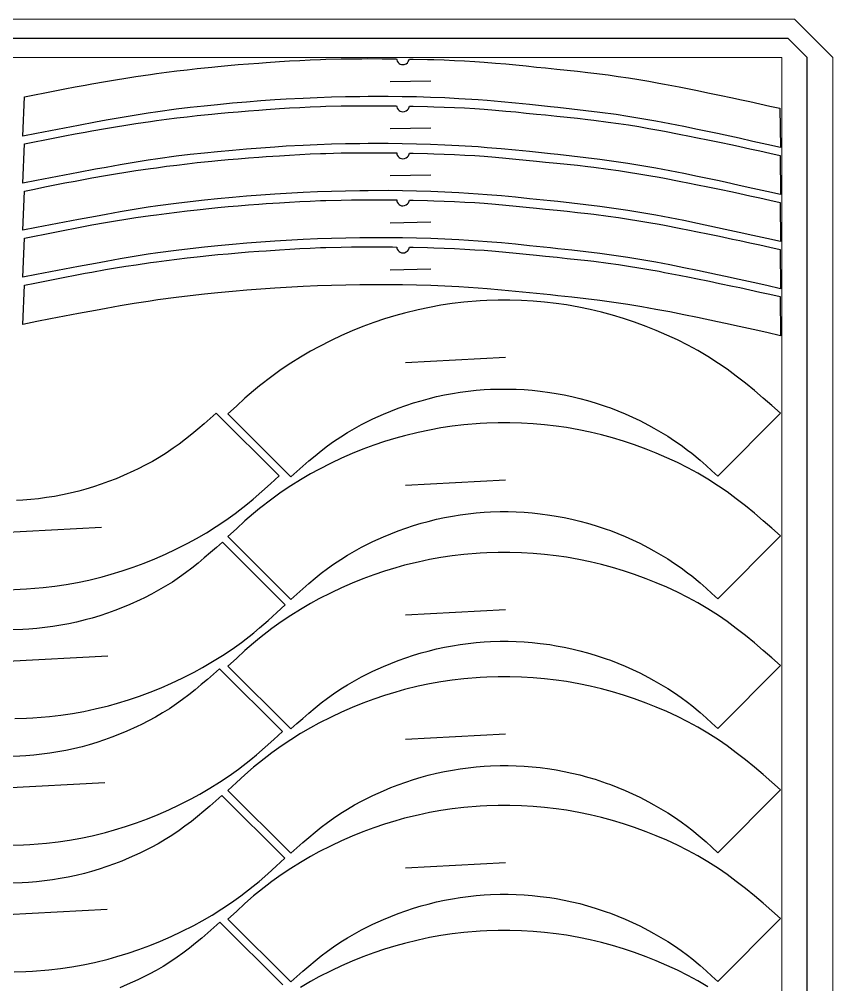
# Model space of a CAD drawing. Header units: millimetres. Extents: x -10628 to 24720, y -21829 to 4032.
# Drawn here: x 5908 to 6549, y 194 to 955 of the extents above; entities that cross this region are included whole.
import ezdxf
from ezdxf.enums import TextEntityAlignment as Align
from ezdxf.lldxf.tags import DXFTag

# ---------------------------------------------------------------- set-up
doc = ezdxf.new("R2010")
doc.units = ezdxf.units.MM
doc.layers.add('layer khung van cnc', color=7, linetype='Continuous', lineweight=25, true_color=0xfbf59b)
doc.layers.add('layer mau', color=7, linetype='Continuous')
doc.styles.add('Text Dim', font='arial.ttf')
tags = doc.linetypes.add('KVVIENMAY', pattern='A,46.311228,-10.280676,["KV VIỀN MÁY",Text Dim,S=10.028098,R=0,X=0,Y=-4.346144],-100.988212', length=157.580116).pattern_tags.tags
tags[6] = DXFTag(74, 10)

# ---------------------------------------------------------------- blocks, each defined once
blk = doc.blocks.new('khung van cnc')
at = {"lineweight": 5}
blk.add_lwpolyline([(-193, -99.44), (-193, 2370.56), (-223, 2400.56), (-1463, 2400.56), (-1493, 2370.56), (-1493, -99.44)], close=True, dxfattribs=at)
at = {"color": 1, "linetype": 'KVVIENMAY'}
blk.add_lwpolyline([(-511.88, -84.44), (-213, -84.44), (-213, 2370.56), (-228, 2385.56), (-1458.01, 2385.56), (-1473, 2370.56), (-1473, -84.44), (-1172.83, -84.44)], dxfattribs=at)
at = {"lineweight": 5}
blk.add_lwpolyline([(-513.55, -69.44), (-233, -69.44), (-233, 2370.56), (-1453, 2370.56), (-1453, -69.44), (-1173, -69.44)], dxfattribs=at)
at = {"layer": 'layer mau'}
for tag, p in [('ÁGF', (-518, -155.91)), ('TENFILE', (-518, -268.86)), ('TENFILE', (-518, -381.81)), ('TENFILE', (-518, -494.76))]:
    blk.add_attdef(tag, text='', height=30, dxfattribs=at).set_placement(p, align=Align.MIDDLE_CENTER)

msp = doc.modelspace()

# ---------------------------------------------------------------- linework, layer by layer
for p, q in [((6232.407, 906.216), (6200.384, 905.533)), ((6232.416, 869.158), (6200.392, 868.475)), ((6232.424, 832.099), (6200.401, 831.416)), ((6232.432, 795.041), (6200.409, 794.358)), ((6232.44, 757.982), (6200.417, 757.3)), ((6212.27, 684.516), (6291.227, 688.738)), ((6212.27, 587.918), (6291.227, 592.14)), ((5972.879, 554.667), (5893.921, 550.445)), ((6212.27, 485.802), (6291.227, 490.024)), ((5977.814, 453.145), (5898.857, 448.923)), ((6212.27, 387.926), (6291.227, 392.149)), ((5975.498, 353.34), (5896.54, 349.118)), ((6212.27, 286.55), (6291.227, 290.773)), ((5977.41, 253.557), (5898.453, 249.334))]:
    msp.add_line(p, q)
for points in [[(5920.157, 895.273), (5928.113, 896.876), (5936.073, 898.463), (5944.036, 900.027), (5952.006, 901.56), (5959.983, 903.054), (5965.275, 904.019), (5975.963, 905.897), (5983.967, 907.241), (5991.98, 908.531), (6000.002, 909.767), (6011.556, 911.451), (6016.069, 912.077), (6024.115, 913.149), (6032.167, 914.166), (6040.226, 915.127), (6048.292, 916.034), (6059.876, 917.239), (6064.439, 917.682), (6072.521, 918.426), (6080.606, 919.123), (6088.696, 919.776), (6096.789, 920.391), (6102.65, 920.815), (6112.983, 921.52), (6121.084, 922.026), (6129.188, 922.482), (6137.294, 922.879), (6145.403, 923.208), (6149.529, 923.347), (6161.628, 923.639), (6169.743, 923.75), (6177.859, 923.807), (6182.186, 923.817), (6194.091, 923.787), (6202.206, 923.717), (6205.417, 923.674), (6205.52, 922.841), (6205.865, 921.906), (6206.555, 920.851), (6207.39, 920.072), (6208.173, 919.599), (6209.307, 919.207), (6210.273, 919.095), (6211.468, 919.219), (6212.923, 919.801), (6213.889, 920.552), (6214.615, 921.467), (6215.182, 922.771), (6215.463, 923.514), (6218.436, 923.459), (6229.779, 923.186), (6234.664, 923.044), (6242.777, 922.772), (6250.887, 922.444), (6258.994, 922.05), (6267.096, 921.58), (6274.297, 921.089), (6283.28, 920.374), (6291.363, 919.651), (6299.441, 918.872), (6307.517, 918.058), (6315.591, 917.228), (6322.636, 916.506), (6331.742, 915.588), (6339.817, 914.769), (6347.888, 913.921), (6355.953, 913.022), (6360.763, 912.452), (6372.056, 910.99), (6380.092, 909.849), (6388.118, 908.631), (6396.132, 907.338), (6404.135, 905.976), (6412.126, 904.549), (6416.469, 903.747), (6428.073, 901.522), (6436.034, 899.943), (6441.252, 898.892), (6451.941, 896.714), (6459.888, 895.068), (6470.015, 892.934), (6475.766, 891.701), (6483.697, 889.98), (6491.625, 888.242), (6499.549, 886.491), (6507.473, 884.734), (6507.968, 853.816), (6497.078, 856.251), (6486.185, 858.677), (6475.287, 861.086), (6464.382, 863.471), (6458.177, 864.812), (6442.542, 868.126), (6431.603, 870.366), (6420.648, 872.525), (6409.676, 874.583), (6398.685, 876.524), (6387.672, 878.329), (6378.485, 879.715), (6365.579, 881.472), (6354.502, 882.836), (6343.412, 884.106), (6332.313, 885.315), (6326.605, 885.924), (6310.109, 887.658), (6299.003, 888.773), (6287.891, 889.818), (6276.772, 890.768), (6269.695, 891.312), (6254.504, 892.297), (6243.357, 892.866), (6232.202, 893.312), (6221.043, 893.641), (6209.879, 893.856), (6198.714, 893.964), (6183.077, 893.946), (6176.383, 893.88), (6165.221, 893.693), (6154.062, 893.409), (6142.907, 893.026), (6131.756, 892.543), (6118.358, 891.826), (6109.472, 891.269), (6098.339, 890.482), (6087.212, 889.603), (6076.092, 888.64), (6064.362, 887.539), (6053.87, 886.484), (6042.772, 885.277), (6031.689, 883.956), (6017.162, 882.009), (6009.582, 880.883), (5998.561, 879.123), (5987.558, 877.247), (5976.569, 875.283), (5968.149, 873.736), (5954.62, 871.205), (5943.655, 869.122), (5932.694, 867.019), (5921.736, 864.903), (5910.78, 862.78), (5912.202, 893.663)], [(5920.165, 858.215), (5928.122, 859.818), (5936.081, 861.405), (5944.045, 862.968), (5952.014, 864.501), (5959.991, 865.995), (5965.283, 866.96), (5975.971, 868.839), (5983.975, 870.182), (5991.988, 871.472), (6000.01, 872.709), (6011.565, 874.392), (6016.077, 875.018), (6024.123, 876.09), (6032.175, 877.107), (6040.234, 878.069), (6048.3, 878.975), (6059.884, 880.18), (6064.447, 880.623), (6072.529, 881.368), (6080.615, 882.064), (6088.704, 882.718), (6096.797, 883.333), (6102.658, 883.757), (6112.991, 884.461), (6121.092, 884.968), (6129.196, 885.423), (6137.302, 885.82), (6145.411, 886.149), (6149.537, 886.288), (6161.636, 886.58), (6169.751, 886.692), (6177.867, 886.748), (6182.194, 886.759), (6194.099, 886.729), (6202.214, 886.659), (6205.425, 886.615), (6205.529, 885.783), (6205.873, 884.848), (6206.564, 883.793), (6207.399, 883.014), (6208.181, 882.54), (6209.315, 882.148), (6210.281, 882.037), (6211.477, 882.16), (6212.931, 882.742), (6213.897, 883.493), (6214.623, 884.409), (6215.19, 885.712), (6215.471, 886.455), (6218.444, 886.401), (6229.787, 886.127), (6234.672, 885.986), (6242.785, 885.714), (6250.896, 885.386), (6259.002, 884.992), (6267.104, 884.521), (6274.305, 884.03), (6283.288, 883.315), (6291.371, 882.592), (6299.449, 881.814), (6307.525, 881), (6315.6, 880.17), (6322.644, 879.448), (6331.75, 878.529), (6339.825, 877.71), (6347.896, 876.863), (6355.961, 875.964), (6360.771, 875.393), (6372.065, 873.932), (6380.101, 872.791), (6388.126, 871.572), (6396.14, 870.28), (6404.143, 868.918), (6412.134, 867.491), (6416.477, 866.689), (6428.082, 864.464), (6436.042, 862.885), (6441.261, 861.834), (6451.949, 859.655), (6459.896, 858.01), (6470.023, 855.875), (6475.774, 854.643), (6483.705, 852.922), (6491.633, 851.183), (6499.557, 849.432), (6507.481, 847.676), (6507.976, 816.758), (6497.086, 819.192), (6486.193, 821.618), (6475.295, 824.028), (6464.391, 826.412), (6458.185, 827.754), (6442.551, 831.067), (6431.611, 833.308), (6420.656, 835.466), (6409.684, 837.525), (6398.693, 839.465), (6387.681, 841.27), (6378.493, 842.656), (6365.587, 844.414), (6354.51, 845.778), (6343.42, 847.047), (6332.322, 848.256), (6326.613, 848.866), (6310.117, 850.599), (6299.011, 851.714), (6287.899, 852.76), (6276.78, 853.71), (6269.703, 854.253), (6254.513, 855.238), (6243.365, 855.808), (6232.211, 856.254), (6221.051, 856.582), (6209.887, 856.798), (6198.722, 856.906), (6183.085, 856.887), (6176.391, 856.821), (6165.229, 856.635), (6154.07, 856.351), (6142.915, 855.968), (6131.764, 855.484), (6118.366, 854.768), (6109.48, 854.21), (6098.347, 853.423), (6087.22, 852.545), (6076.1, 851.581), (6064.37, 850.481), (6053.878, 849.425), (6042.78, 848.218), (6031.697, 846.897), (6017.171, 844.951), (6009.59, 843.825), (5998.569, 842.065), (5987.566, 840.188), (5976.577, 838.224), (5968.157, 836.678), (5954.628, 834.147), (5943.663, 832.064), (5932.702, 829.961), (5921.744, 827.845), (5910.788, 825.722), (5912.21, 856.605)], [(5920.173, 821.156), (5928.13, 822.759), (5936.089, 824.346), (5944.053, 825.91), (5952.022, 827.443), (5959.999, 828.937), (5965.292, 829.902), (5975.979, 831.78), (5983.983, 833.124), (5991.996, 834.414), (6000.018, 835.651), (6011.573, 837.334), (6016.086, 837.96), (6024.131, 839.032), (6032.183, 840.049), (6040.243, 841.01), (6048.308, 841.917), (6059.892, 843.122), (6064.456, 843.565), (6072.537, 844.309), (6080.623, 845.006), (6088.712, 845.659), (6096.805, 846.274), (6102.666, 846.698), (6112.999, 847.403), (6121.1, 847.909), (6129.204, 848.365), (6137.31, 848.762), (6145.419, 849.091), (6149.545, 849.23), (6161.644, 849.522), (6169.759, 849.634), (6177.875, 849.69), (6182.202, 849.7), (6194.107, 849.67), (6202.223, 849.6), (6205.433, 849.557), (6205.537, 848.724), (6205.881, 847.789), (6206.572, 846.734), (6207.407, 845.956), (6208.189, 845.482), (6209.323, 845.09), (6210.289, 844.978), (6211.485, 845.102), (6212.939, 845.684), (6213.905, 846.435), (6214.631, 847.35), (6215.199, 848.654), (6215.479, 849.397), (6218.452, 849.342), (6229.795, 849.069), (6234.68, 848.927), (6242.793, 848.655), (6250.904, 848.327), (6259.011, 847.934), (6267.112, 847.463), (6274.313, 846.972), (6283.296, 846.257), (6291.379, 845.534), (6299.457, 844.755), (6307.533, 843.941), (6315.608, 843.111), (6322.652, 842.389), (6331.759, 841.471), (6339.833, 840.652), (6347.905, 839.804), (6355.97, 838.905), (6360.779, 838.335), (6372.073, 836.873), (6380.109, 835.733), (6388.134, 834.514), (6396.148, 833.221), (6404.151, 831.859), (6412.142, 830.433), (6416.485, 829.63), (6428.09, 827.405), (6436.05, 825.826), (6441.269, 824.775), (6451.957, 822.597), (6459.904, 820.951), (6470.032, 818.817), (6475.782, 817.584), (6483.714, 815.863), (6491.641, 814.125), (6499.565, 812.374), (6507.489, 810.617), (6507.985, 779.699), (6497.094, 782.134), (6486.201, 784.56), (6475.304, 786.969), (6464.399, 789.354), (6458.194, 790.695), (6442.559, 794.009), (6431.619, 796.249), (6420.665, 798.408), (6409.692, 800.466), (6398.701, 802.407), (6387.689, 804.212), (6378.501, 805.598), (6365.595, 807.355), (6354.518, 808.719), (6343.428, 809.989), (6332.33, 811.198), (6326.621, 811.808), (6310.126, 813.541), (6299.019, 814.656), (6287.908, 815.701), (6276.788, 816.651), (6269.711, 817.195), (6254.521, 818.18), (6243.373, 818.749), (6232.219, 819.196), (6221.059, 819.524), (6209.895, 819.739), (6198.73, 819.848), (6183.094, 819.829), (6176.4, 819.763), (6165.237, 819.576), (6154.078, 819.292), (6142.923, 818.909), (6131.773, 818.426), (6118.374, 817.709), (6109.488, 817.152), (6098.355, 816.365), (6087.229, 815.486), (6076.108, 814.523), (6064.378, 813.422), (6053.886, 812.367), (6042.789, 811.16), (6031.705, 809.839), (6017.179, 807.892), (6009.598, 806.767), (5998.578, 805.006), (5987.574, 803.13), (5976.586, 801.166), (5968.165, 799.619), (5954.636, 797.088), (5943.671, 795.005), (5932.71, 792.902), (5921.752, 790.786), (5910.796, 788.663), (5912.218, 819.546)], [(5920.181, 784.098), (5928.138, 785.701), (5936.097, 787.288), (5944.061, 788.852), (5952.03, 790.384), (5960.007, 791.878), (5965.3, 792.844), (5975.987, 794.722), (5983.992, 796.065), (5992.005, 797.356), (6000.026, 798.592), (6011.581, 800.276), (6016.094, 800.902), (6024.139, 801.974), (6032.192, 802.99), (6040.251, 803.952), (6048.316, 804.859), (6059.9, 806.063), (6064.464, 806.507), (6072.545, 807.251), (6080.631, 807.947), (6088.72, 808.601), (6096.813, 809.216), (6102.674, 809.64), (6113.008, 810.345), (6121.109, 810.851), (6129.212, 811.306), (6137.318, 811.703), (6145.427, 812.033), (6149.553, 812.171), (6161.652, 812.463), (6169.768, 812.575), (6177.884, 812.631), (6182.21, 812.642), (6194.115, 812.612), (6202.231, 812.542), (6205.442, 812.499), (6205.545, 811.666), (6205.89, 810.731), (6206.58, 809.676), (6207.415, 808.897), (6208.198, 808.423), (6209.331, 808.032), (6210.297, 807.92), (6211.493, 808.043), (6212.947, 808.625), (6213.913, 809.376), (6214.639, 810.292), (6215.207, 811.595), (6215.487, 812.338), (6218.46, 812.284), (6229.803, 812.01), (6234.688, 811.869), (6242.801, 811.597), (6250.912, 811.269), (6259.019, 810.875), (6267.12, 810.405), (6274.321, 809.913), (6283.304, 809.198), (6291.387, 808.475), (6299.466, 807.697), (6307.541, 806.883), (6315.616, 806.053), (6322.661, 805.331), (6331.767, 804.412), (6339.841, 803.593), (6347.913, 802.746), (6355.978, 801.847), (6360.787, 801.276), (6372.081, 799.815), (6380.117, 798.674), (6388.142, 797.455), (6396.156, 796.163), (6404.159, 794.801), (6412.15, 793.374), (6416.493, 792.572), (6428.098, 790.347), (6436.058, 788.768), (6441.277, 787.717), (6451.965, 785.538), (6459.912, 783.893), (6470.04, 781.758), (6475.791, 780.526), (6483.722, 778.805), (6491.649, 777.066), (6499.574, 775.315), (6507.497, 773.559), (6507.993, 742.641), (6497.102, 745.075), (6486.209, 747.502), (6475.312, 749.911), (6464.407, 752.295), (6458.202, 753.637), (6442.567, 756.951), (6431.628, 759.191), (6420.673, 761.349), (6409.701, 763.408), (6398.709, 765.349), (6387.697, 767.153), (6378.509, 768.539), (6365.603, 770.297), (6354.526, 771.661), (6343.436, 772.93), (6332.338, 774.139), (6326.629, 774.749), (6310.134, 776.482), (6299.027, 777.598), (6287.916, 778.643), (6276.797, 779.593), (6269.719, 780.136), (6254.529, 781.121), (6243.381, 781.691), (6232.227, 782.137), (6221.067, 782.465), (6209.904, 782.681), (6198.738, 782.789), (6183.102, 782.77), (6176.408, 782.704), (6165.246, 782.518), (6154.086, 782.234), (6142.931, 781.851), (6131.781, 781.367), (6118.382, 780.651), (6109.496, 780.093), (6098.363, 779.306), (6087.237, 778.428), (6076.116, 777.464), (6064.386, 776.364), (6053.894, 775.308), (6042.797, 774.101), (6031.714, 772.78), (6017.187, 770.834), (6009.607, 769.708), (5998.586, 767.948), (5987.583, 766.071), (5976.594, 764.108), (5968.174, 762.561), (5954.644, 760.03), (5943.679, 757.947), (5932.718, 755.844), (5921.76, 753.728), (5910.804, 751.605), (5912.227, 782.488)], [(5920.19, 747.04), (5928.146, 748.642), (5936.105, 750.229), (5944.069, 751.793), (5952.039, 753.326), (5960.015, 754.82), (5965.308, 755.785), (5975.996, 757.663), (5984, 759.007), (5992.013, 760.297), (6000.034, 761.534), (6011.589, 763.217), (6016.102, 763.843), (6024.147, 764.915), (6032.2, 765.932), (6040.259, 766.894), (6048.324, 767.8), (6059.909, 769.005), (6064.472, 769.448), (6072.553, 770.192), (6080.639, 770.889), (6088.729, 771.542), (6096.822, 772.157), (6102.682, 772.581), (6113.016, 773.286), (6121.117, 773.792), (6129.22, 774.248), (6137.326, 774.645), (6145.435, 774.974), (6149.561, 775.113), (6161.66, 775.405), (6169.776, 775.517), (6177.892, 775.573), (6182.219, 775.583), (6194.124, 775.553), (6202.239, 775.483), (6205.45, 775.44), (6205.553, 774.607), (6205.898, 773.672), (6206.588, 772.617), (6207.423, 771.839), (6208.206, 771.365), (6209.339, 770.973), (6210.306, 770.862), (6211.501, 770.985), (6212.955, 771.567), (6213.922, 772.318), (6214.647, 773.233), (6215.215, 774.537), (6215.495, 775.28), (6218.468, 775.225), (6229.812, 774.952), (6234.697, 774.81), (6242.809, 774.538), (6250.92, 774.21), (6259.027, 773.817), (6267.129, 773.346), (6274.329, 772.855), (6283.313, 772.14), (6291.395, 771.417), (6299.474, 770.638), (6307.549, 769.824), (6315.624, 768.994), (6322.669, 768.272), (6331.775, 767.354), (6339.85, 766.535), (6347.921, 765.687), (6355.986, 764.788), (6360.795, 764.218), (6372.089, 762.757), (6380.125, 761.616), (6388.15, 760.397), (6396.165, 759.104), (6404.167, 757.743), (6412.158, 756.316), (6416.501, 755.513), (6428.106, 753.288), (6436.067, 751.709), (6441.285, 750.659), (6451.973, 748.48), (6459.92, 746.834), (6470.048, 744.7), (6475.799, 743.467), (6483.73, 741.747), (6491.657, 740.008), (6499.582, 738.257), (6507.505, 736.5), (6508.001, 705.582), (6497.11, 708.017), (6486.217, 710.443), (6475.32, 712.853), (6464.415, 715.237), (6458.21, 716.578), (6442.575, 719.892), (6431.636, 722.133), (6420.681, 724.291), (6409.709, 726.349), (6398.718, 728.29), (6387.705, 730.095), (6378.517, 731.481), (6365.611, 733.238), (6354.535, 734.602), (6343.444, 735.872), (6332.346, 737.081), (6326.638, 737.691), (6310.142, 739.424), (6299.036, 740.539), (6287.924, 741.584), (6276.805, 742.534), (6269.727, 743.078), (6254.537, 744.063), (6243.39, 744.632), (6232.235, 745.079), (6221.075, 745.407), (6209.912, 745.622), (6198.746, 745.731), (6183.11, 745.712), (6176.416, 745.646), (6165.254, 745.459), (6154.095, 745.175), (6142.939, 744.792), (6131.789, 744.309), (6118.39, 743.593), (6109.505, 743.035), (6098.372, 742.248), (6087.245, 741.369), (6076.124, 740.406), (6064.395, 739.305), (6053.902, 738.25), (6042.805, 737.043), (6031.722, 735.722), (6017.195, 733.775), (6009.615, 732.65), (5998.594, 730.889), (5987.591, 729.013), (5976.602, 727.049), (5968.182, 725.503), (5954.652, 722.971), (5943.687, 720.889), (5932.726, 718.786), (5921.769, 716.669), (5910.812, 714.546), (5912.235, 745.429)], [(6507.997, 644.517), (6501.124, 650.522), (6494.222, 656.487), (6487.264, 662.371), (6480.22, 668.136), (6473.062, 673.741), (6465.763, 679.145), (6459.015, 683.827), (6450.633, 689.203), (6442.794, 693.827), (6434.793, 698.185), (6426.646, 702.285), (6418.367, 706.131), (6409.975, 709.729), (6402.07, 712.862), (6392.908, 716.202), (6384.254, 719.077), (6375.528, 721.705), (6366.734, 724.082), (6357.878, 726.204), (6348.965, 728.065), (6339.141, 729.801), (6330.988, 730.991), (6321.938, 732.05), (6312.858, 732.841), (6303.758, 733.364), (6294.644, 733.618), (6285.527, 733.605), (6276.415, 733.325), (6271.29, 733.05), (6258.24, 731.966), (6249.192, 730.887), (6240.182, 729.543), (6231.215, 727.934), (6222.301, 726.061), (6211.663, 723.459), (6204.659, 721.522), (6195.945, 718.861), (6187.312, 715.945), (6178.765, 712.777), (6170.311, 709.363), (6161.957, 705.707), (6153.708, 701.814), (6144.182, 696.954), (6137.556, 693.334), (6129.672, 688.749), (6121.932, 683.931), (6114.352, 678.877), (6106.946, 673.584), (6097.238, 666.047), (6092.704, 662.272), (6085.852, 656.293), (6079.112, 650.179), (6072.429, 643.997), (6121.987, 594.558), (6126.724, 598.758), (6131.479, 602.933), (6136.272, 607.059), (6141.119, 611.109), (6146.04, 615.059), (6151.053, 618.884), (6155.717, 622.24), (6161.421, 626.064), (6166.781, 629.403), (6172.245, 632.58), (6177.802, 635.601), (6183.442, 638.472), (6186.714, 640.055), (6194.929, 643.78), (6200.765, 646.216), (6206.66, 648.503), (6212.61, 650.638), (6218.612, 652.617), (6224.664, 654.438), (6230.22, 655.957), (6236.906, 657.594), (6243.088, 658.926), (6249.303, 660.093), (6255.549, 661.095), (6261.819, 661.932), (6268.109, 662.603), (6274.415, 663.108), (6279.276, 663.383), (6287.052, 663.619), (6293.376, 663.625), (6299.697, 663.464), (6306.011, 663.138), (6312.315, 662.647), (6318.604, 661.989), (6326.121, 660.983), (6331.12, 660.179), (6337.339, 659.027), (6343.525, 657.711), (6349.674, 656.233), (6355.781, 654.593), (6361.841, 652.793), (6370.569, 649.886), (6373.801, 648.713), (6379.694, 646.436), (6385.525, 644.006), (6391.292, 641.425), (6396.993, 638.698), (6403.973, 635.112), (6408.188, 632.812), (6413.672, 629.657), (6419.069, 626.356), (6424.37, 622.909), (6429.566, 619.311), (6434.648, 615.561), (6437.878, 613.046), (6444.448, 607.607), (6449.201, 603.451), (6453.894, 599.223), (6458.557, 594.959)], [(6507.997, 547.919), (6501.124, 553.923), (6494.222, 559.888), (6487.264, 565.773), (6480.22, 571.538), (6473.062, 577.142), (6465.763, 582.546), (6459.015, 587.228), (6450.633, 592.604), (6442.794, 597.228), (6434.793, 601.587), (6426.646, 605.687), (6418.367, 609.533), (6409.975, 613.131), (6402.07, 616.264), (6392.908, 619.603), (6384.254, 622.478), (6375.528, 625.107), (6366.734, 627.484), (6357.878, 629.605), (6348.965, 631.467), (6339.141, 633.202), (6330.988, 634.393), (6321.938, 635.452), (6312.858, 636.243), (6303.758, 636.765), (6294.644, 637.02), (6285.527, 637.007), (6276.415, 636.727), (6271.29, 636.452), (6258.24, 635.367), (6249.192, 634.289), (6240.182, 632.945), (6231.215, 631.336), (6222.301, 629.462), (6211.663, 626.86), (6204.659, 624.924), (6195.945, 622.263), (6187.312, 619.346), (6178.765, 616.179), (6170.311, 612.765), (6161.957, 609.109), (6153.708, 605.216), (6144.182, 600.355), (6137.556, 596.735), (6129.672, 592.15), (6121.932, 587.332), (6114.352, 582.278), (6106.946, 576.985), (6097.238, 569.448), (6092.704, 565.673), (6085.852, 559.694), (6079.112, 553.58), (6072.429, 547.399), (6121.987, 497.959), (6126.724, 502.16), (6131.479, 506.335), (6136.272, 510.46), (6141.119, 514.51), (6146.04, 518.46), (6151.053, 522.285), (6155.717, 525.641), (6161.421, 529.466), (6166.781, 532.804), (6172.245, 535.982), (6177.802, 539.003), (6183.442, 541.874), (6186.714, 543.456), (6194.929, 547.182), (6200.765, 549.618), (6206.66, 551.904), (6212.61, 554.039), (6218.612, 556.019), (6224.664, 557.84), (6230.22, 559.359), (6236.906, 560.996), (6243.088, 562.327), (6249.303, 563.495), (6255.549, 564.497), (6261.819, 565.333), (6268.109, 566.004), (6274.415, 566.509), (6279.276, 566.785), (6287.052, 567.02), (6293.376, 567.026), (6299.697, 566.866), (6306.011, 566.54), (6312.315, 566.048), (6318.604, 565.391), (6326.121, 564.384), (6331.12, 563.58), (6337.339, 562.428), (6343.525, 561.113), (6349.674, 559.635), (6355.781, 557.995), (6361.841, 556.194), (6370.569, 553.287), (6373.801, 552.114), (6379.694, 549.838), (6385.525, 547.408), (6391.292, 544.827), (6396.993, 542.099), (6403.973, 538.514), (6408.188, 536.214), (6413.672, 533.058), (6419.069, 529.758), (6424.37, 526.31), (6429.566, 522.712), (6434.648, 518.962), (6437.878, 516.447), (6444.448, 511.009), (6449.201, 506.853), (6453.894, 502.625), (6458.557, 498.361)], [(6507.997, 445.803), (6501.124, 451.808), (6494.222, 457.773), (6487.264, 463.657), (6480.22, 469.422), (6473.062, 475.027), (6465.763, 480.431), (6459.015, 485.113), (6450.633, 490.489), (6442.794, 495.113), (6434.793, 499.471), (6426.646, 503.571), (6418.367, 507.417), (6409.975, 511.015), (6402.07, 514.148), (6392.908, 517.488), (6384.254, 520.363), (6375.528, 522.991), (6366.734, 525.368), (6357.878, 527.49), (6348.965, 529.352), (6339.141, 531.087), (6330.988, 532.277), (6321.938, 533.337), (6312.858, 534.127), (6303.758, 534.65), (6294.644, 534.904), (6285.527, 534.891), (6276.415, 534.611), (6271.29, 534.336), (6258.24, 533.252), (6249.192, 532.173), (6240.182, 530.829), (6231.215, 529.22), (6222.301, 527.347), (6211.663, 524.745), (6204.659, 522.808), (6195.945, 520.147), (6187.312, 517.231), (6178.765, 514.063), (6170.311, 510.649), (6161.957, 506.993), (6153.708, 503.1), (6144.182, 498.24), (6137.556, 494.62), (6129.672, 490.035), (6121.932, 485.217), (6114.352, 480.163), (6106.946, 474.87), (6097.238, 467.333), (6092.704, 463.558), (6085.852, 457.579), (6079.112, 451.465), (6072.429, 445.283), (6121.987, 395.844), (6126.724, 400.044), (6131.479, 404.219), (6136.272, 408.345), (6141.119, 412.395), (6146.04, 416.345), (6151.053, 420.17), (6155.717, 423.526), (6161.421, 427.35), (6166.781, 430.689), (6172.245, 433.866), (6177.802, 436.887), (6183.442, 439.758), (6186.714, 441.341), (6194.929, 445.066), (6200.765, 447.502), (6206.66, 449.789), (6212.61, 451.924), (6218.612, 453.903), (6224.664, 455.724), (6230.22, 457.243), (6236.906, 458.88), (6243.088, 460.212), (6249.303, 461.379), (6255.549, 462.381), (6261.819, 463.218), (6268.109, 463.889), (6274.415, 464.394), (6279.276, 464.669), (6287.052, 464.905), (6293.376, 464.911), (6299.697, 464.75), (6306.011, 464.424), (6312.315, 463.933), (6318.604, 463.275), (6326.121, 462.269), (6331.12, 461.465), (6337.339, 460.313), (6343.525, 458.997), (6349.674, 457.519), (6355.781, 455.879), (6361.841, 454.079), (6370.569, 451.172), (6373.801, 449.999), (6379.694, 447.722), (6385.525, 445.292), (6391.292, 442.711), (6396.993, 439.984), (6403.973, 436.398), (6408.188, 434.098), (6413.672, 430.943), (6419.069, 427.642), (6424.37, 424.195), (6429.566, 420.597), (6434.648, 416.847), (6437.878, 414.332), (6444.448, 408.893), (6449.201, 404.738), (6453.894, 400.509), (6458.557, 396.245)], [(6507.997, 347.927), (6501.124, 353.932), (6494.222, 359.897), (6487.264, 365.782), (6480.22, 371.546), (6473.062, 377.151), (6465.763, 382.555), (6459.015, 387.237), (6450.633, 392.613), (6442.794, 397.237), (6434.793, 401.596), (6426.646, 405.695), (6418.367, 409.541), (6409.975, 413.14), (6402.07, 416.272), (6392.908, 419.612), (6384.254, 422.487), (6375.528, 425.115), (6366.734, 427.492), (6357.878, 429.614), (6348.965, 431.476), (6339.141, 433.211), (6330.988, 434.401), (6321.938, 435.461), (6312.858, 436.251), (6303.758, 436.774), (6294.644, 437.028), (6285.527, 437.015), (6276.415, 436.736), (6271.29, 436.461), (6258.24, 435.376), (6249.192, 434.298), (6240.182, 432.954), (6231.215, 431.345), (6222.301, 429.471), (6211.663, 426.869), (6204.659, 424.932), (6195.945, 422.271), (6187.312, 419.355), (6178.765, 416.187), (6170.311, 412.773), (6161.957, 409.118), (6153.708, 405.225), (6144.182, 400.364), (6137.556, 396.744), (6129.672, 392.159), (6121.932, 387.341), (6114.352, 382.287), (6106.946, 376.994), (6097.238, 369.457), (6092.704, 365.682), (6085.852, 359.703), (6079.112, 353.589), (6072.429, 347.408), (6121.987, 297.968), (6126.724, 302.168), (6131.479, 306.344), (6136.272, 310.469), (6141.119, 314.519), (6146.04, 318.469), (6151.053, 322.294), (6155.717, 325.65), (6161.421, 329.474), (6166.781, 332.813), (6172.245, 335.99), (6177.802, 339.012), (6183.442, 341.882), (6186.714, 343.465), (6194.929, 347.19), (6200.765, 349.626), (6206.66, 351.913), (6212.61, 354.048), (6218.612, 356.027), (6224.664, 357.848), (6230.22, 359.368), (6236.906, 361.004), (6243.088, 362.336), (6249.303, 363.503), (6255.549, 364.505), (6261.819, 365.342), (6268.109, 366.013), (6274.415, 366.518), (6279.276, 366.793), (6287.052, 367.029), (6293.376, 367.035), (6299.697, 366.875), (6306.011, 366.549), (6312.315, 366.057), (6318.604, 365.399), (6326.121, 364.393), (6331.12, 363.589), (6337.339, 362.437), (6343.525, 361.122), (6349.674, 359.643), (6355.781, 358.004), (6361.841, 356.203), (6370.569, 353.296), (6373.801, 352.123), (6379.694, 349.846), (6385.525, 347.416), (6391.292, 344.836), (6396.993, 342.108), (6403.973, 338.522), (6408.188, 336.222), (6413.672, 333.067), (6419.069, 329.766), (6424.37, 326.319), (6429.566, 322.721), (6434.648, 318.971), (6437.878, 316.456), (6444.448, 311.018), (6449.201, 306.862), (6453.894, 302.634), (6458.557, 298.369)], [(6507.997, 246.551), (6501.124, 252.556), (6494.222, 258.521), (6487.264, 264.406), (6480.22, 270.17), (6473.062, 275.775), (6465.763, 281.179), (6459.015, 285.861), (6450.633, 291.237), (6442.794, 295.861), (6434.793, 300.22), (6426.646, 304.319), (6418.367, 308.165), (6409.975, 311.764), (6402.07, 314.896), (6392.908, 318.236), (6384.254, 321.111), (6375.528, 323.739), (6366.734, 326.116), (6357.878, 328.238), (6348.965, 330.1), (6339.141, 331.835), (6330.988, 333.025), (6321.938, 334.085), (6312.858, 334.875), (6303.758, 335.398), (6294.644, 335.652), (6285.527, 335.639), (6276.415, 335.359), (6271.29, 335.084), (6258.24, 334), (6249.192, 332.922), (6240.182, 331.578), (6231.215, 329.969), (6222.301, 328.095), (6211.663, 325.493), (6204.659, 323.556), (6195.945, 320.895), (6187.312, 317.979), (6178.765, 314.811), (6170.311, 311.397), (6161.957, 307.742), (6153.708, 303.849), (6144.182, 298.988), (6137.556, 295.368), (6129.672, 290.783), (6121.932, 285.965), (6114.352, 280.911), (6106.946, 275.618), (6097.238, 268.081), (6092.704, 264.306), (6085.852, 258.327), (6079.112, 252.213), (6072.429, 246.032), (6121.987, 196.592), (6126.724, 200.792), (6131.479, 204.968), (6136.272, 209.093), (6141.119, 213.143), (6146.04, 217.093), (6151.053, 220.918), (6155.717, 224.274), (6161.421, 228.098), (6166.781, 231.437), (6172.245, 234.614), (6177.802, 237.636), (6183.442, 240.506), (6186.714, 242.089), (6194.929, 245.814), (6200.765, 248.25), (6206.66, 250.537), (6212.61, 252.672), (6218.612, 254.651), (6224.664, 256.472), (6230.22, 257.991), (6236.906, 259.628), (6243.088, 260.96), (6249.303, 262.127), (6255.549, 263.129), (6261.819, 263.966), (6268.109, 264.637), (6274.415, 265.142), (6279.276, 265.417), (6287.052, 265.653), (6293.376, 265.659), (6299.697, 265.499), (6306.011, 265.172), (6312.315, 264.681), (6318.604, 264.023), (6326.121, 263.017), (6331.12, 262.213), (6337.339, 261.061), (6343.525, 259.746), (6349.674, 258.267), (6355.781, 256.628), (6361.841, 254.827), (6370.569, 251.92), (6373.801, 250.747), (6379.694, 248.47), (6385.525, 246.04), (6391.292, 243.46), (6396.993, 240.732), (6403.973, 237.146), (6408.188, 234.846), (6413.672, 231.691), (6419.069, 228.39), (6424.37, 224.943), (6429.566, 221.345), (6434.648, 217.595), (6437.878, 215.08), (6444.448, 209.642), (6449.201, 205.486), (6453.894, 201.258), (6458.557, 196.993)]]:
    msp.add_lwpolyline(points, close=True)
for points in [[(5899.621, 505.578), (5908.733, 505.858), (5913.859, 506.133), (5926.909, 507.217), (5935.956, 508.296), (5944.967, 509.64), (5953.933, 511.249), (5962.848, 513.122), (5973.486, 515.724), (5980.49, 517.661), (5989.204, 520.322), (5997.837, 523.238), (6006.384, 526.406), (6014.838, 529.82), (6023.192, 533.476), (6031.44, 537.369), (6040.967, 542.229), (6047.592, 545.849), (6055.477, 550.434), (6063.216, 555.252), (6070.796, 560.306), (6078.203, 565.599), (6087.911, 573.136), (6092.444, 576.911), (6099.297, 582.89), (6106.037, 589.004), (6112.72, 595.186), (6063.162, 644.625), (6058.425, 640.425), (6053.669, 636.25), (6048.877, 632.124), (6044.03, 628.074), (6039.109, 624.124), (6034.096, 620.299), (6029.432, 616.943), (6023.728, 613.119), (6018.368, 609.78), (6012.904, 606.603), (6007.346, 603.582), (6001.707, 600.711), (5998.435, 599.128), (5990.22, 595.403), (5984.384, 592.967), (5978.489, 590.68), (5972.539, 588.545), (5966.537, 586.566), (5960.484, 584.745), (5954.929, 583.226), (5948.243, 581.589), (5942.061, 580.257), (5935.845, 579.09), (5929.6, 578.088), (5923.33, 577.251), (5917.039, 576.58), (5910.734, 576.075), (5905.872, 575.8)], [(5904.556, 404.056), (5913.669, 404.336), (5918.794, 404.611), (5931.844, 405.695), (5940.892, 406.774), (5949.902, 408.118), (5958.869, 409.727), (5967.783, 411.6), (5978.421, 414.202), (5985.425, 416.139), (5994.139, 418.8), (6002.772, 421.716), (6011.319, 424.884), (6019.773, 428.298), (6028.127, 431.954), (6036.375, 435.847), (6045.902, 440.707), (6052.527, 444.328), (6060.412, 448.912), (6068.152, 453.73), (6075.732, 458.784), (6083.138, 464.077), (6092.846, 471.614), (6097.38, 475.389), (6104.232, 481.368), (6110.972, 487.482), (6117.655, 493.664), (6068.097, 543.103), (6063.36, 538.903), (6058.605, 534.728), (6053.812, 530.602), (6048.965, 526.552), (6044.044, 522.602), (6039.031, 518.778), (6034.367, 515.421), (6028.663, 511.597), (6023.303, 508.258), (6017.839, 505.081), (6012.282, 502.06), (6006.642, 499.189), (6003.37, 497.606), (5995.155, 493.881), (5989.319, 491.445), (5983.424, 489.158), (5977.474, 487.024), (5971.472, 485.044), (5965.42, 483.223), (5959.864, 481.704), (5953.178, 480.067), (5946.996, 478.735), (5940.78, 477.568), (5934.535, 476.566), (5928.265, 475.729), (5921.975, 475.059), (5915.669, 474.553), (5910.808, 474.278), (5903.032, 474.043)], [(5902.24, 304.251), (5911.352, 304.531), (5916.478, 304.806), (5929.528, 305.89), (5938.575, 306.969), (5947.586, 308.313), (5956.552, 309.922), (5965.467, 311.795), (5976.105, 314.398), (5983.109, 316.334), (5991.823, 318.995), (6000.456, 321.912), (6009.003, 325.079), (6017.457, 328.493), (6025.811, 332.149), (6034.059, 336.042), (6043.586, 340.902), (6050.211, 344.523), (6058.096, 349.108), (6065.835, 353.926), (6073.415, 358.979), (6080.822, 364.272), (6090.53, 371.809), (6095.063, 375.585), (6101.916, 381.564), (6108.656, 387.678), (6115.339, 393.859), (6065.781, 443.299), (6061.044, 439.098), (6056.288, 434.923), (6051.496, 430.798), (6046.649, 426.748), (6041.728, 422.798), (6036.715, 418.973), (6032.051, 415.617), (6026.347, 411.792), (6020.987, 408.453), (6015.523, 405.276), (6009.965, 402.255), (6004.326, 399.384), (6001.054, 397.802), (5992.839, 394.076), (5987.003, 391.64), (5981.108, 389.353), (5975.158, 387.219), (5969.155, 385.239), (5963.103, 383.418), (5957.548, 381.899), (5950.862, 380.262), (5944.68, 378.93), (5938.464, 377.763), (5932.219, 376.761), (5925.949, 375.925), (5919.658, 375.254), (5913.353, 374.749), (5908.491, 374.473), (5900.715, 374.238)], [(5904.152, 204.468), (5913.265, 204.748), (5918.39, 205.023), (5931.44, 206.107), (5940.488, 207.186), (5949.498, 208.529), (5958.465, 210.138), (5967.379, 212.012), (5978.017, 214.614), (5985.021, 216.551), (5993.735, 219.212), (6002.368, 222.128), (6010.915, 225.296), (6019.369, 228.71), (6027.723, 232.365), (6035.971, 236.258), (6045.498, 241.119), (6052.124, 244.739), (6060.008, 249.324), (6067.748, 254.142), (6075.328, 259.196), (6082.734, 264.489), (6092.442, 272.026), (6096.976, 275.801), (6103.828, 281.78), (6110.568, 287.894), (6117.251, 294.075), (6067.693, 343.515), (6062.956, 339.315), (6058.201, 335.139), (6053.408, 331.014), (6048.561, 326.964), (6043.64, 323.014), (6038.627, 319.189), (6033.963, 315.833), (6028.259, 312.009), (6022.899, 308.67), (6017.435, 305.493), (6011.878, 302.471), (6006.238, 299.601), (6002.966, 298.018), (5994.751, 294.293), (5988.915, 291.857), (5983.02, 289.57), (5977.07, 287.435), (5971.068, 285.456), (5965.016, 283.635), (5959.46, 282.116), (5952.774, 280.479), (5946.592, 279.147), (5940.377, 277.98), (5934.131, 276.978), (5927.861, 276.141), (5921.571, 275.47), (5915.265, 274.965), (5910.404, 274.69), (5902.628, 274.454)], [(6115.672, 194.274), (6066.115, 243.714), (6061.377, 239.514), (6056.622, 235.338), (6051.83, 231.213), (6046.982, 227.163), (6042.061, 223.213), (6037.049, 219.388), (6032.384, 216.032), (6026.681, 212.208), (6021.321, 208.869), (6015.856, 205.692), (6010.299, 202.67), (6004.659, 199.8), (6001.388, 198.217), (5993.172, 194.492), (5987.336, 192.056)], [(6450.633, 192.751), (6442.794, 197.374), (6434.793, 201.733), (6426.646, 205.833), (6418.367, 209.679), (6409.975, 213.277), (6402.07, 216.41), (6392.908, 219.75), (6384.254, 222.625), (6375.528, 225.253), (6366.734, 227.63), (6357.878, 229.752), (6348.965, 231.613), (6339.141, 233.349), (6330.988, 234.539), (6321.938, 235.598), (6312.858, 236.389), (6303.758, 236.912), (6294.644, 237.166), (6285.527, 237.153), (6276.415, 236.873), (6271.29, 236.598), (6258.24, 235.514), (6249.192, 234.435), (6240.182, 233.091), (6231.215, 231.482), (6222.301, 229.609), (6211.663, 227.007), (6204.659, 225.07), (6195.945, 222.409), (6187.312, 219.493), (6178.765, 216.325), (6170.311, 212.911), (6161.957, 209.255), (6153.708, 205.362), (6144.182, 200.502), (6137.556, 196.881), (6129.672, 192.297)]]:
    msp.add_lwpolyline(points)

# ---------------------------------------------------------------- block references
at = {"layer": 'layer khung van cnc'}
msp.add_blockref('khung van cnc', (6742.01, -1445.743), dxfattribs=at)

doc.saveas('drawing.dxf')
